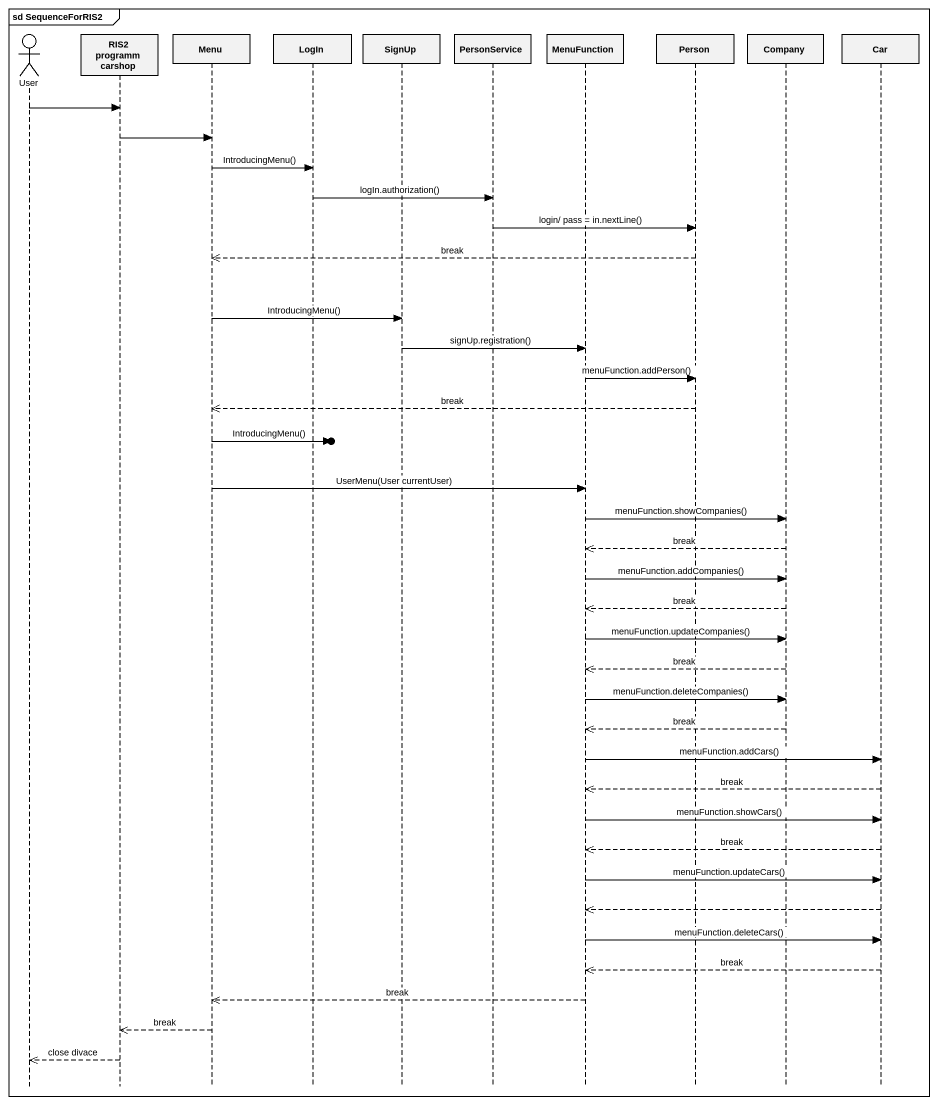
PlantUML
@startuml
mainframe sd SequenceForRIS2
hide footbox
actor User
participant "RIS2 programm carshop" as RIS2_programm_carshop
participant Menu
participant LogIn
participant SignUp
participant PersonService
participant MenuFunction
participant "Person" as Person_
participant Company
participant Car

User -> RIS2_programm_carshop
RIS2_programm_carshop -> Menu
Menu -> LogIn : IntroducingMenu()
LogIn -> PersonService : logIn.authorization()
PersonService -> Person_ : login/ pass = in.nextLine()
Person_ -->> Menu : break
Menu -> SignUp : IntroducingMenu()
SignUp -> MenuFunction : signUp.registration()
MenuFunction -> Person_ : menuFunction.addPerson()
Person_ -->> Menu : break
Menu ->o] : IntroducingMenu()
Menu -> MenuFunction : UserMenu(User currentUser)
MenuFunction -> Company : menuFunction.showCompanies()
Company -->> MenuFunction : break
MenuFunction -> Company : menuFunction.addCompanies()
Company -->> MenuFunction : break
MenuFunction -> Company : menuFunction.updateCompanies()
Company -->> MenuFunction : break
MenuFunction -> Company : menuFunction.deleteCompanies()
Company -->> MenuFunction : break
MenuFunction -> Car : menuFunction.addCars()
Car -->> MenuFunction : break
MenuFunction -> Car : menuFunction.showCars()
Car -->> MenuFunction : break
MenuFunction -> Car : menuFunction.updateCars()
Car -->> MenuFunction
MenuFunction -> Car : menuFunction.deleteCars()
Car -->> MenuFunction : break
MenuFunction -->> Menu : break
Menu -->> RIS2_programm_carshop : break
RIS2_programm_carshop -->> User : close divace
@enduml
